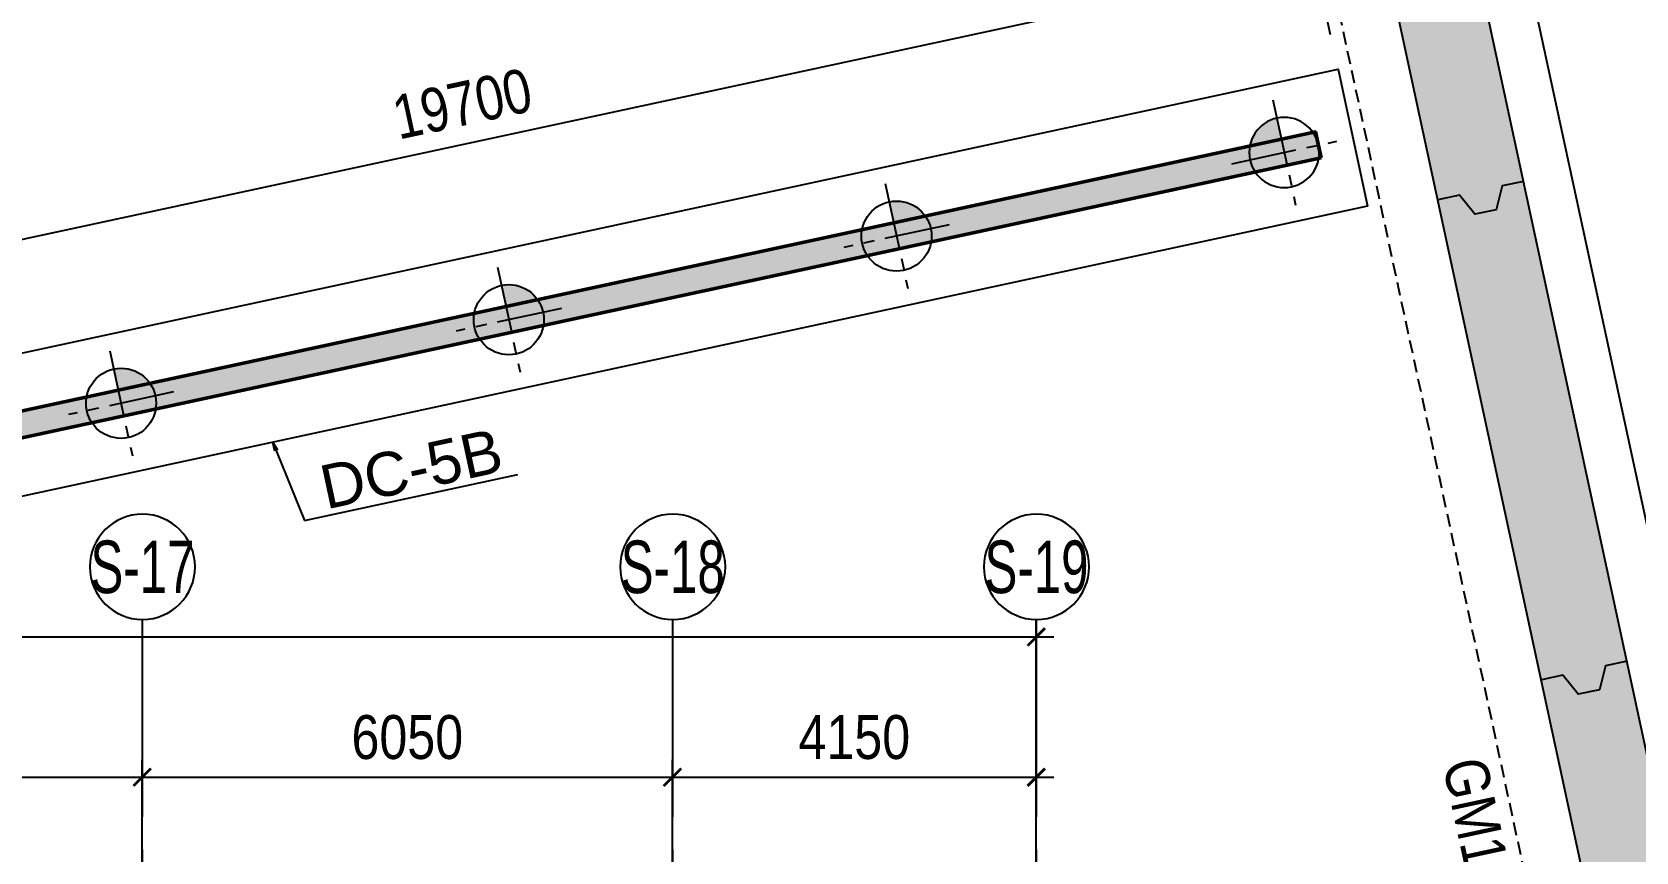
# Model space of a CAD drawing. Header units: millimetres. Extents: x -1534340 to 1713810, y -1348191 to 1114081.
# Drawn here: x 761926 to 780223, y -312256 to -302906 of the extents above; entities that cross this region are included whole.
import ezdxf
from ezdxf.enums import TextEntityAlignment as Align
from ezdxf.xclip import XClip

# ---------------------------------------------------------------- set-up
doc = ezdxf.new("R2010")
doc.units = ezdxf.units.MM
doc.header["$LTSCALE"] = 100
doc.header["$XCLIPFRAME"] = 0
doc.header["$PDMODE"] = 32
doc.header["$PDSIZE"] = 2.5
for name, pattern in [('CENTER2', [1.125, 0.75, -0.125, 0.125, -0.125]), ('DASHED', [4.5, 3, -1.5]), ('Xref_ST_MBDV Cot vach 30.7.2022$0$DASHDOT', [1, 0.5, -0.25, 0, -0.25])]:
    doc.linetypes.add(name, pattern=pattern)
for name, color, linetype in [('ccu11-Dim', 8, 'Continuous'), ('ccu11-Khuat', 9, 'DASHED'), ('ccu12-Pile', 4, 'Continuous'), ('ccu12-Text', 31, 'Continuous'), ('ccu12-Thay', 7, 'Continuous'), ('ccu12-Truc', 13, 'CENTER2'), ('KC-Betong', 6, 'Continuous'), ('KC2-DIM', 251, 'Continuous'), ('KT-Dim', 8, 'Continuous'), ('Xref_ST_MBDV Cot vach 30.7.2022$0$Xref_ST_MBDV Cot vach 30.7.2022|Xref_ST_MBDV Cot vach 30.7.2022|Xref_ST_MBDV Cot vach 30.7.2022|Xref_ST_MBDV Cot vach 30.7.2022|A-CORE-OTLN', 2, 'Continuous'), ('Xref_ST_MBDV Cot vach 30.7.2022$0$Xref_ST_MBDV Cot vach 30.7.2022|Xref_ST_MBDV Cot vach 30.7.2022|Xref_ST_MBDV Cot vach 30.7.2022|Xref_ST_MBDV Cot vach 30.7.2022|A-WALL-PATT', 251, 'Continuous'), ('Xref_ST_MBDV Cot vach 30.7.2022$0$Xref_ST_MBDV Cot vach 30.7.2022|Xref_ST_MBDV Cot vach 30.7.2022|Xref_ST_MBDV Cot vach 30.7.2022|Xref_ST_MBDV Cot vach 30.7.2022|ccu12-Thay', 7, 'Continuous'), ('Xref_ST_MBDV Cot vach 30.7.2022$0$Xref_ST_MBDV Cot vach 30.7.2022|Xref_ST_MBDV Cot vach 30.7.2022|Xref_ST_MBDV Cot vach 30.7.2022|Xref_ST_MBDV Cot vach 30.7.2022|Site_plot line', 1, 'Xref_ST_MBDV Cot vach 30.7.2022$0$DASHDOT'), ('Xref_ST_MBDV Cot vach 30.7.2022|Xref_ST_MBDV Cot vach 30.7.2022|Xref_ST_MBDV Cot vach 30.7.2022|Xref_ST_MBDV Cot vach 30.7.2022|A-GRID-SYM', 50, 'Continuous')]:
    doc.layers.add(name, color=color, linetype=linetype)
for name, color, linetype, lineweight in [('ccu12-Tencaukien', 9, 'Continuous', 15), ('KT-Net cot', 2, 'Continuous', 50), ('KT-Vat lieu', 250, 'Continuous', 9)]:
    doc.layers.add(name, color=color, linetype=linetype, lineweight=lineweight)
doc.styles.add('Arial', font='arial.ttf', dxfattribs={"width": 0.7})
doc.styles.add('Arial Narrow', font='ARIALN.TTF')
doc.styles.add('HBA-Text', font='GOTHIC.TTF')
doc.dimstyles.new('ccu11-100x2', dxfattribs={"dimscale": 100, "dimtxt": 2.5, "dimasz": 1, "dimexe": 1, "dimexo": 2, "dimgap": 1, "dimtad": 1, "dimdec": 0, "dimlfac": 0.5, "dimrnd": 5, "dimdsep": 46, "dimtxsty": 'Arial', "dimblk": 'ARCHTICK', "dimcen": -1, "dimdle": 1, "dimclrd": 256, "dimclre": 256, "dimclrt": 31, "dimadec": 0, "dimazin": 2, "dimtfac": 0.1, "dimtdec": 0, "dimtmove": 0, "dimatfit": 1, "dimldrblk": 'ARCHTICK', "dimfxl": 1, "dimtvp": 0.8333333333333334, "dimtolj": 1, "dimtzin": 12, "dimarcsym": 0})
doc.dimstyles.new('ccu12-200', dxfattribs={"dimscale": 200, "dimtxt": 2.5, "dimasz": 1, "dimexe": 1, "dimexo": 2, "dimgap": 1, "dimtad": 1, "dimdec": 0, "dimrnd": 5, "dimdsep": 46, "dimtxsty": 'Arial Narrow', "dimblk": 'ARCHTICK', "dimcen": -1, "dimdle": 1, "dimclrd": 256, "dimclre": 256, "dimclrt": 3, "dimadec": 0, "dimazin": 2, "dimtfac": 0.1, "dimtdec": 0, "dimtmove": 0, "dimatfit": 1, "dimldrblk": 'ARCHTICK', "dimfxl": 1, "dimtvp": 0.8333333333333334, "dimtolj": 1, "dimtzin": 12, "dimarcsym": 0})

# ---------------------------------------------------------------- blocks, each defined once
blk = doc.blocks.new('Xref_ST_MBDV Cot vach 30.7.2022$0$Tuong Vay01-flat-1')
at = {"layer": 'Xref_ST_MBDV Cot vach 30.7.2022$0$Xref_ST_MBDV Cot vach 30.7.2022|Xref_ST_MBDV Cot vach 30.7.2022|Xref_ST_MBDV Cot vach 30.7.2022|Xref_ST_MBDV Cot vach 30.7.2022|A-WALL-PATT'}
h = blk.add_hatch(dxfattribs=at)
h.set_pattern_fill('ACET-2D-VATLIEU04', color=256, scale=50, pattern_type=2)
h.set_pattern_definition([(49.99999999999999, (-11139561.83942936, -1407213.44759845), (-225.902473859489, 189.5546824974008), [37.49999998626113, -412.4999998488724]), (355, (-11139561.83942936, -1407213.44759845), (32.12721218541265, 367.2157156157773), [29.99999999490911, -329.9999999440002]), (100.4514, (-11139531.95358936, -1407216.06226845), (-341.2315265778452, -62.9441868767608), [31.87009499667636, -350.57105596344]), (46.18420000000001, (-11139561.83942936, -1407113.44759845), (-319.1804974675179, 306.2520974436775), [56.24999996954708, -618.749999665018]), (96.6356, (-11139517.37105686, -1407120.34425195), (-516.9959221575409, -60.14402179722674), [47.80514400473094, -525.8565000520404]), (351.1842, (-11139561.83942936, -1407113.44759845), (84.74077420309186, 546.3954293043353), [45.00000000792112, -495.0000000871323]), (21, (-11139511.83942936, -1407138.44759845), (-105.6808218676597, 275.3079533968121), [37.49999999934682, -412.499999992815]), (326.0000000000001, (-11139511.83942936, -1407138.44759845), (206.1288045682013, 305.5985201385338), [30.00000001746614, -330.0000001921275]), (71.4514, (-11139486.96831286, -1407155.22340145), (-328.9637652803212, 110.3801005582791), [31.87009499870726, -350.5710559857798]), (37.50000000000001, (-11139561.83942936, -1407213.44759845), (-78.13452938385308, 101.8269011885859), [0, -325.9999998517854, 0, -334.9999998476936, 0, -331.2499998493985]), (7.499999999999999, (-11139561.83942936, -1407213.44759845), (-23.27934638224542, 176.8241910238285), [0, -191.0000000278261, 0, -318.5000000464012, 0, -126.2500000183929]), (327.5, (-11139673.33942936, -1407213.44759845), (71.94441751949489, 112.9301145330537), [0, -125.0000000614986, 0, -390.0000001918756, 0, -517.5000002546042]), (317.5, (-11139723.33942936, -1407213.44759845), (158.0205495897681, 172.4491691102739), [0, -162.4999999478019, 0, -258.9999999168043, 0, -367.4999998819521]), (45, (-11139561.83942936, -1407213.44759845), (-150.2601910028607, 150.2601910026278), []), (45, (-11139561.83942936, -1407152.19759845), (-150.2601910028607, 150.2601910026278), [])])
h.paths.add_polyline_path([(-82665.42454257607, -118500.0088302612), (-81837.41861176863, -121132.0343658989), (-80902.71611081436, -123728.0834242017), (-79862.87874617614, -126283.8385967175), (-78719.63840653747, -128795.0430432414), (-77474.89874527603, -131257.5152608277), (-76130.7324262727, -133667.1548922951), (-74689.37767251953, -136019.9495540815), (-73153.2345392555, -138311.981517314), (-71524.86091735773, -140539.4342316107), (-69806.96827445179, -142698.5986796832), (-68002.4171395041, -144785.8795539467), (-66114.21234000102, -146797.8012427511), (-64145.497998368, -148731.0136179249), (-62099.55229647644, -150582.2976132843), (-59979.78201714717, -152348.5705846979), (-57789.71687134914, -154026.8914431464), (-55533.00362077914, -155614.4655520306), (-53213.40000534989, -157108.6493807235), (-50834.76848621853, -158506.954906286), (-48401.06981415115, -159807.0537564463), (-45916.35643433966, -161006.7810866404), (-43384.76573854871, -162104.1391847725), (-40810.51317570359, -163097.3007977149), (-38197.88523275405, -163984.6121738681), (-35551.23229684308, -164764.5958169776), (-32874.96141154505, -165435.9529462866), (-30173.5289383363, -165997.5656592443), (-27451.44813587703, -166448.4963081502), (-24701.85157574899, -166789.3238736566), (-4396.734290909022, -168938.2567786218), (36420.01678077132, -167648.2249503911), (41836.4863632936, -160718.6374020646), (12445.38596707024, -24367.66042796941), (8472.910947457654, -9248.974452903174), (-4718.707271176856, -5521.400683149928), (-10557.45827306993, -9946.818014640827), (-34021.18647153303, -27848.24941525888), (-39776.65152562223, -32008.57135346811), (-41248.85870469548, -35293.77142358455), (-45787.31564925052, -38574.38242801698), (-49368.4870454669, -38942.00303377653), (-57644.18705056235, -44924.06981060421), (-59844.65461433306, -46601.45355761005), (-61968.93197572604, -48362.30333496258), (-64019.60134904832, -50208.3517090485), (-65993.2459566202, -52136.53199238679), (-67886.59205765836, -54143.61763671576), (-69696.47008413821, -56226.27801198442), (-71419.8706161473, -58381.05012253253), (-73053.93764149398, -60604.33085121214), (-74595.93274202198, -62892.42844269238), (-76043.29574720934, -65241.53179885377), (-77393.615911806, -67647.72832025355), (-78644.64476583898, -70107.01135663176), (-79794.29917307012, -72615.28586126259), (-80840.66479975358, -75168.37520986283), (-81781.99930225872, -77762.02815519366), (-82616.73522835784, -80391.9259061541), (-83343.48262714595, -83053.68931881292), (-83961.03136360087, -85742.88618860021), (-84468.3531336058, -88455.03863057657), (-84864.60300002433, -91185.62932156771), (-85149.1148865223, -93930.11565387133), (-85321.41487544402, -96683.60341540864), (-85381.30445068702, -99529.50948559865), (-85328.50406530127, -102200.8374458619), (-85163.21024433896, -104955.3926120612), (-84885.69993967563, -107700.5945179402), (-84496.42936686985, -110432.1923394061), (-83996.04728951491, -113145.6335586284), (-83385.3738030456, -115836.3975027683)], flags=16)
h.paths.add_polyline_path([(-83625.45879450254, -118780.6341908188), (-82785.20518665202, -121451.592054751), (-81836.67593448795, -124086.0436255364), (-80781.45706173405, -126679.6041032514), (-79621.30565389246, -129227.9548506811), (-78358.15352366865, -131726.8525110248), (-76994.10399421491, -134172.1360737709), (-75531.42839684151, -136559.7338032422), (-73972.56228888594, -138885.6700187323), (-72320.10139823705, -141146.0717144171), (-70576.79730102606, -143337.1750085717), (-68745.55283991061, -145455.3314108832), (-66829.41729043424, -147497.0138977058), (-64831.58128353581, -149458.8227850739), (-62755.37149274349, -151337.4913895966), (-60604.24509477988, -153129.8914679771), (-58381.7840128839, -154833.0384259534), (-56091.68895242736, -156444.0962880657), (-53737.77323871478, -157960.3824199464), (-51323.95646727085, -159379.3719952791), (-48854.25797718205, -160698.7021999834), (-46332.79015832208, -161916.1761666269), (-43763.75160367042, -163029.7666325136), (-41151.42011806555, -164037.6193153583), (-38500.14559506811, -164938.0560009221), (-35814.34277378954, -165729.5773374715), (-33098.48388773762, -166410.8653324069), (-30357.09121792205, -166980.7855469028), (-27594.72956264392, -167438.3889849058), (-24815.98988816142, -167782.8289991841), (-4433.735052675009, -169939.9255319908), (36919.56229590811, -168632.9359166666), (42912.68845487945, -160965.5998827359), (13418.22973546013, -24135.12373521132), (9294.838300889242, -8442.070929647249), (-4925.935208282433, -4423.687328800617), (-11162.76267831214, -9150.82235655561), (-34617.47974592447, -27045.37879939191), (-40579.63196872547, -31355.10398377781), (-42051.83914779872, -34640.30405389448), (-46155.98199344426, -37606.97231750819), (-49737.15338966064, -37974.59292326774), (-58240.31235744618, -44121.0777798905), (-60467.11885703541, -45818.53930653841), (-62622.81900685839, -47605.43596977205), (-64703.8232677374, -49478.79233927629), (-66706.66158131324, -51435.49383058609), (-68628.013630962, -53472.26783320424), (-70464.66541309468, -55585.73726807744), (-72213.55809716694, -57772.38228180911), (-73871.79587351345, -60028.54927773564), (-75436.60120790266, -62350.49395546387), (-76905.37393212318, -64734.34577669739), (-78275.66833624989, -67176.13529814105), (-79545.20269040763, -69671.7966022063), (-80711.86304414831, -72217.17406733404), (-81773.70674647763, -74808.02928769216), (-82728.96568063274, -77440.04813065287), (-83576.04920824617, -80108.84792049509), (-84313.5468179807, -82809.98473610263), (-84940.23047422245, -85538.9608107484), (-85455.05666192248, -88291.23202148662), (-85857.16812421381, -91062.21545574092), (-86145.88844638877, -93847.29761108034), (-86320.75738810934, -96641.83923533), (-86381.51240370423, -99528.87035845965), (-86327.91179009154, -102240.684236032), (-86160.19218073785, -105035.6641918905), (-85878.57688103244, -107821.473743778), (-85483.548480995, -110593.4755141111), (-84975.76463904232, -113347.0545681345), (-84356.0573821161, -116077.6233250971)])
at = {"layer": 'Xref_ST_MBDV Cot vach 30.7.2022$0$Xref_ST_MBDV Cot vach 30.7.2022|Xref_ST_MBDV Cot vach 30.7.2022|Xref_ST_MBDV Cot vach 30.7.2022|Xref_ST_MBDV Cot vach 30.7.2022|A-CORE-OTLN', "color": 6}
for points in [[(-27594.72956264392, -167438.3889849058), (-24815.98988816142, -167782.8289991841), (-4433.735052675009, -169939.9255319908), (36919.56229590811, -168632.9359166666), (42912.68845487945, -160965.5998827359), (13418.22973546013, -24135.12373521132)], [(-27451.44813587703, -166448.4963081502), (-24701.85157574899, -166789.3238736566), (-4396.734290909022, -168938.2567786218), (36420.01678077132, -167648.2249503911), (41836.4863632936, -160718.6374020646), (12445.38596707024, -24367.66042796941)]]:
    blk.add_lwpolyline(points, dxfattribs=at)
at = {"layer": 'Xref_ST_MBDV Cot vach 30.7.2022$0$Xref_ST_MBDV Cot vach 30.7.2022|Xref_ST_MBDV Cot vach 30.7.2022|Xref_ST_MBDV Cot vach 30.7.2022|Xref_ST_MBDV Cot vach 30.7.2022|ccu12-Thay', "ltscale": 10}
for points in [[(36428.30904737301, -130883.3145866711), (36184.08561728895, -130935.958106447), (36114.52443474531, -131206.8654371127), (35869.97409719415, -131259.5794233456), (35694.98494218662, -131041.3860789109), (35450.76151210442, -131094.029598685)], [(37608.31311465055, -136357.5807841818), (37364.08968456648, -136410.2243039578), (37294.52850202285, -136681.1316346235), (37049.97816447169, -136733.8456208564), (36874.98900946416, -136515.6522764217), (36630.76557938196, -136568.2957961957)]]:
    blk.add_lwpolyline(points, dxfattribs=at)
at = {"layer": 'Xref_ST_MBDV Cot vach 30.7.2022$0$Xref_ST_MBDV Cot vach 30.7.2022|Xref_ST_MBDV Cot vach 30.7.2022|Xref_ST_MBDV Cot vach 30.7.2022|Xref_ST_MBDV Cot vach 30.7.2022|Site_plot line', "ltscale": 5000}
blk.add_line((43504.5996052511, -161101.4292471041), (13953.29380807281, -24007.22855418688), dxfattribs=at)
blk = doc.blocks.new('_ARCHTICK')
at = {"color": 0, "linetype": 'ByBlock', "const_width": 0.15}
blk.add_lwpolyline([(-0.5, -0.5), (0.5, 0.5)], dxfattribs=at)
blk = doc.blocks.new('*D1127')
at = {"layer": 'Defpoints', "color": 0, "transparency": 16777216}
for p in [(398999.3874795341, -68274.78057617624), (398999.3874795341, -70975.64417300106, -7.594823728268585e-05), (390299.3874795341, -71117.965626513, -7.594823728268585e-05)]:
    blk.add_point(p, dxfattribs=at)
at = {"layer": 'KT-Dim', "lineweight": -2, "transparency": 16777216}
for p, q in [((390299.3874795341, -70717.965626513), (390299.3874795341, -68074.78057617624)), ((398999.3874795341, -70575.64417300106), (398999.3874795341, -68074.78057617624)), ((390099.3874795341, -68274.78057617624), (399199.3874795341, -68274.78057617624))]:
    blk.add_line(p, q, dxfattribs=at)
at = {"layer": 'KT-Dim', "lineweight": -2, "transparency": 16777216, "xscale": 200, "yscale": 200, "zscale": 200, "rotation": 180}
blk.add_blockref('_ARCHTICK', (390299.3874795341, -68274.78057617624), dxfattribs=at)
at = {"layer": 'KT-Dim', "lineweight": -2, "transparency": 16777216, "xscale": 200, "yscale": 200, "zscale": 200}
blk.add_blockref('_ARCHTICK', (398999.3874795341, -68274.78057617624), dxfattribs=at)
at = {"layer": 'KT-Dim', "color": 3, "transparency": 16777216, "insert": (394649.3874795341, -67819.4940823154), "char_height": 500, "attachment_point": 5, "style": 'Arial Narrow'}
blk.add_mtext('\\A1;8700', dxfattribs=at)
blk = doc.blocks.new('*D1128')
at = {"layer": 'Defpoints', "color": 0, "transparency": 16777216}
for p in [(405049.3874795341, -68274.78057617624), (398999.3874795341, -70975.64417300106), (405049.3874795341, -70845.41449127195, -7.59482372827136e-05)]:
    blk.add_point(p, dxfattribs=at)
at = {"layer": 'KT-Dim', "lineweight": -2, "transparency": 16777216}
for p, q in [((398999.3874795341, -70575.64417300106), (398999.3874795341, -68074.78057617624)), ((405049.3874795341, -70445.41449127195), (405049.3874795341, -68074.78057617624)), ((398799.3874795341, -68274.78057617624), (405249.3874795341, -68274.78057617624))]:
    blk.add_line(p, q, dxfattribs=at)
at = {"layer": 'KT-Dim', "lineweight": -2, "transparency": 16777216, "xscale": 200, "yscale": 200, "zscale": 200, "rotation": 180}
blk.add_blockref('_ARCHTICK', (398999.3874795341, -68274.78057617624), dxfattribs=at)
at = {"layer": 'KT-Dim', "lineweight": -2, "transparency": 16777216, "xscale": 200, "yscale": 200, "zscale": 200}
blk.add_blockref('_ARCHTICK', (405049.3874795341, -68274.78057617624), dxfattribs=at)
at = {"layer": 'KT-Dim', "color": 3, "transparency": 16777216, "insert": (402024.3874795341, -67819.4940823154), "char_height": 500, "attachment_point": 5, "style": 'Arial Narrow'}
blk.add_mtext('\\A1;6050', dxfattribs=at)
blk = doc.blocks.new('*D1129')
at = {"layer": 'Defpoints', "color": 0, "transparency": 16777216}
for p in [(409199.3874795341, -68274.78057617624), (409199.3874795341, -70726.58228353027), (405049.3874795341, -70845.41449127195, -7.59482372827136e-05)]:
    blk.add_point(p, dxfattribs=at)
at = {"layer": 'KT-Dim', "lineweight": -2, "transparency": 16777216}
for p, q in [((405049.3874795341, -70445.41449127195), (405049.3874795341, -68074.78057617624)), ((409199.3874795341, -70326.58228353027), (409199.3874795341, -68074.78057617624)), ((404849.3874795341, -68274.78057617624), (409399.3874795341, -68274.78057617624))]:
    blk.add_line(p, q, dxfattribs=at)
at = {"layer": 'KT-Dim', "lineweight": -2, "transparency": 16777216, "xscale": 200, "yscale": 200, "zscale": 200, "rotation": 180}
blk.add_blockref('_ARCHTICK', (405049.3874795341, -68274.78057617624), dxfattribs=at)
at = {"layer": 'KT-Dim', "lineweight": -2, "transparency": 16777216, "xscale": 200, "yscale": 200, "zscale": 200}
blk.add_blockref('_ARCHTICK', (409199.3874795341, -68274.78057617624), dxfattribs=at)
at = {"layer": 'KT-Dim', "color": 3, "transparency": 16777216, "insert": (407124.3874795341, -67819.4940823154), "char_height": 500, "attachment_point": 5, "style": 'Arial Narrow'}
blk.add_mtext('\\A1;4150', dxfattribs=at)
blk = doc.blocks.new('*D1130')
at = {"layer": 'Defpoints', "color": 0, "transparency": 16777216}
for p in [(409199.3874795341, -66674.78057617624), (381599.3874795341, -70845.41449127195), (409199.3874795341, -70845.41449127195)]:
    blk.add_point(p, dxfattribs=at)
at = {"layer": 'KT-Dim', "lineweight": -2, "transparency": 16777216}
for p, q in [((381599.3874795341, -70445.41449127195), (381599.3874795341, -66474.78057617624)), ((409199.3874795341, -70445.41449127195), (409199.3874795341, -66474.78057617624)), ((381399.3874795341, -66674.78057617624), (409399.3874795341, -66674.78057617624))]:
    blk.add_line(p, q, dxfattribs=at)
at = {"layer": 'KT-Dim', "lineweight": -2, "transparency": 16777216, "xscale": 200, "yscale": 200, "zscale": 200, "rotation": 180}
blk.add_blockref('_ARCHTICK', (381599.3874795341, -66674.78057617624), dxfattribs=at)
at = {"layer": 'KT-Dim', "lineweight": -2, "transparency": 16777216, "xscale": 200, "yscale": 200, "zscale": 200}
blk.add_blockref('_ARCHTICK', (409199.3874795341, -66674.78057617624), dxfattribs=at)
at = {"layer": 'KT-Dim', "color": 3, "transparency": 16777216, "insert": (395399.3874795341, -66219.4940823154), "char_height": 500, "attachment_point": 5, "style": 'Arial Narrow'}
blk.add_mtext('\\A1;27600', dxfattribs=at)
blk = doc.blocks.new('GRID-SYM-flat-73')
at = {"layer": 'Xref_ST_MBDV Cot vach 30.7.2022|Xref_ST_MBDV Cot vach 30.7.2022|Xref_ST_MBDV Cot vach 30.7.2022|Xref_ST_MBDV Cot vach 30.7.2022|A-GRID-SYM'}
blk.add_circle((-7.267935535991315e-20, -1.216128191088018e-17, -4.068591107726854e-07), 900.0000000000003, dxfattribs=at)
at = {"layer": 'Xref_ST_MBDV Cot vach 30.7.2022|Xref_ST_MBDV Cot vach 30.7.2022|Xref_ST_MBDV Cot vach 30.7.2022|Xref_ST_MBDV Cot vach 30.7.2022|A-GRID-SYM', "style": 'HBA-Text'}
blk.add_attdef('GRID', text='', height=900.0000000000003, rotation=359.6302510781834, dxfattribs=at).set_placement((-7.267935535991315e-20, -1.216128191088018e-17, -4.068591107726854e-07), align=Align.MIDDLE_CENTER)
blk = doc.blocks.new('D800.')
at = {"layer": 'ccu12-Pile', "ltscale": 0.5}
h = blk.add_hatch(color=250, dxfattribs=at)
h.dxf.hatch_style = 1
h.paths.add_polyline_path([(3.552713678800501e-15, 0), (400.0000000000005, 0, 0.4142135623730951), (0, 400.0000000000005)])
at = {"layer": 'ccu12-Pile', "color": 13, "linetype": 'CENTER2', "ltscale": 10}
for p, q in [((0, 613.3333333333285), (0, -613.333333333343)), ((613.333333333343, 0), (-613.3333333333139, 0))]:
    blk.add_line(p, q, dxfattribs=at)
at = {"layer": 'ccu12-Pile', "ltscale": 0.5}
blk.add_circle((0, 0), 400.0000000000005, dxfattribs=at)
blk = doc.blocks.new('*D772')
at = {"layer": 'ccu11-Dim', "lineweight": -2, "ltscale": 0.5, "transparency": 16777216}
for p, q in [((776740.4218069264, -302937.3566417057), (776516.5636997417, -301898.8357559022)), ((776754.2162091985, -302052.2022605535), (757105.5107502753, -306287.5740020273)), ((757482.7353621112, -307088.442378374), (757258.8772549266, -306049.9214925705))]:
    blk.add_line(p, q, dxfattribs=at)
at = {"layer": 'Defpoints', "color": 0, "ltscale": 0.5, "transparency": 16777216}
for p in [(776824.7078117317, -303328.3756558137), (757301.0202573293, -306245.4309996245), (757567.0213669166, -307479.461392482)]:
    blk.add_point(p, dxfattribs=at)
at = {"layer": 'ccu11-Dim', "lineweight": -2, "ltscale": 0.5, "transparency": 16777216, "xscale": 200, "yscale": 200, "zscale": 200}
for p, rotation in [((776558.7067021445, -302094.3452629562), 12.16425705640863), ((757301.0202573293, -306245.4309996245), 192.1642570564087)]:
    blk.add_blockref('_ARCHTICK', p, dxfattribs=dict(at, rotation=rotation))
at = {"layer": 'ccu11-Dim', "color": 3, "ltscale": 0.5, "transparency": 16777216, "insert": (766833.9277807134, -303724.8239413751), "char_height": 500, "attachment_point": 5, "rotation": 12.16425705640866, "style": 'Arial Narrow'}
blk.add_mtext('\\A1;19700', dxfattribs=at)
blk = doc.blocks.new('*U704')
at = {"layer": 'ccu12-Tencaukien', "color": 8, "ltscale": 10000}
blk.add_line((360.6565736538532, -155.3215232637356), (354.4065714950475, -155.3215232637356), dxfattribs=at)
at = {"layer": 'ccu12-Text', "color": 2, "style": 'Arial Narrow', "width": 0.8}
blk.add_attdef('SH', text='', height=300, dxfattribs=at).set_placement((275.6048113084853, 5.864471777974813), align=Align.BOTTOM_RIGHT)
at = {"layer": 'ccu12-Text', "color": 31, "style": 'Arial Narrow', "width": 0.8}
for tag, p in [('(', (507.5315725744504, -75.41116959831947)), ('KT', (632.605666770517, -75.41116959831947)), (')', (962.8971199221714, -75.41116959831947))]:
    blk.add_attdef(tag, text='', height=250, dxfattribs=at).set_placement(p, align=Align.BOTTOM_LEFT)
blk = doc.blocks.new('Vach-NN-PN')
at = {"layer": 'KT-Vat lieu'}
h = blk.add_hatch(dxfattribs=at)
h.set_pattern_fill('BTCT', color=256, scale=40)
h.set_pattern_definition([(49.99999999999999, (108165.766868453, -54076.05759553041), (286.9040730403014, -25.10085399303804), [30, -330]), (355, (108165.766868453, -54076.05759553041), (-55.50053344520001, 300.8768534800047), [24, -264]), (100.4514, (108189.6755404533, -54078.14933153044), (231.4037526856086, 275.7758168243814), [25.496076, -280.4568448]), (46.18420000000001, (108165.766868453, -53996.05759553041), (426.8964194502578, -66.20760573160723), [45, -495]), (96.6356, (108201.3415664532, -54001.57491833041), (373.8650822194813, 389.6471483601767), [38.2441152, -420.6852]), (351.1842, (108165.766868453, -53996.05759553041), (373.8647780534509, 389.6474403701299), [36, -396]), (21, (108205.766868453, -54016.05759553041), (238.7628208473847, -161.0475562661355), [30, -330]), (326.0000000000001, (108205.766868453, -54016.05759553041), (97.32613276863269, 290.0600180187412), [24, -264]), (71.4514, (108225.663761653, -54029.47823793039), (336.089051432596, 129.012198683981), [25.496076, -280.4568448]), (37.50000000000001, (108165.766868453, -54076.05759553041), (4.863942126916267, 133.1575415325246), [0, -260.8, 0, -268, 0, -265]), (7.499999999999999, (108165.766868453, -54076.05759553041), (105.2278149768594, 157.7646847529441), [0, -152.8, 0, -254.8, 0, -101]), (327.5, (108076.5668684533, -54076.05759553041), (213.5289744689636, -9.021948693751902), [0, -100, 0, -312, 0, -414]), (317.5, (108036.5668684533, -54076.05759553041), (233.2744677369545, 40.04199293292709), [0, -130, 0, -207.2, 0, -294]), (45, (108165.766868453, -54076.05759553041), (-106.0660171779821, 106.0660171779821), []), (45, (108236.477546453, -54076.05759553041), (-106.0660171779821, 106.0660171779821), [])])
h.paths.add_polyline_path([(105091.726123967, -15518.05671617202), (105028.5116203628, -15224.7924555908), (86552.86320376303, -19207.30618264573), (86616.07770736702, -19500.57044322649)])
at = {"layer": 'KT-Net cot'}
blk.add_lwpolyline([(105091.726123967, -15518.05671617202), (105028.5116203628, -15224.7924555908), (86552.86320376303, -19207.30618264573), (86616.07770736702, -19500.57044322649)], close=True, dxfattribs=at)
blk = doc.blocks.new('Grid-ST-flat-3')
at = {"layer": 'ccu12-Truc', "ltscale": 30}
for p, q in [((398999.3874795341, -66474.78057617624), (398999.3874795341, -104409.5824195731)), ((405049.3874795341, -66474.78057617624), (405049.3874795341, -104409.5824195731)), ((409199.3874795341, -66474.78057617624), (409199.3874795341, -104409.5824195731))]:
    blk.add_line(p, q, dxfattribs=at)
at = {"layer": 'KT-Dim'}
ref = blk.add_blockref('GRID-SYM-flat-73', (399002.7929266859, -65874.79024047928, 2.712394071846536e-07), dxfattribs=dict(at, xscale=-0.6666666666666665, yscale=0.6666666666666665, zscale=0.6666666666666665, rotation=179.6748020054017))
ref.add_attrib('GRID', 'S-17', dxfattribs={"layer": 'Xref_ST_MBDV Cot vach 30.7.2022|Xref_ST_MBDV Cot vach 30.7.2022|Xref_ST_MBDV Cot vach 30.7.2022|Xref_ST_MBDV Cot vach 30.7.2022|A-GRID-SYM', "height": 600, "style": 'HBA-Text', "width": 0.7}).set_placement((399002.7929266859, -65874.79024047928, -7.594823728268585e-05), align=Align.MIDDLE_CENTER)
ref = blk.add_blockref('GRID-SYM-flat-73', (405052.7929266859, -65874.79024047928, 2.712394071846536e-07), dxfattribs=dict(at, xscale=-0.6666666666666665, yscale=0.6666666666666665, zscale=0.6666666666666665, rotation=179.6748020054017))
ref.add_attrib('GRID', 'S-18', dxfattribs={"layer": 'Xref_ST_MBDV Cot vach 30.7.2022|Xref_ST_MBDV Cot vach 30.7.2022|Xref_ST_MBDV Cot vach 30.7.2022|Xref_ST_MBDV Cot vach 30.7.2022|A-GRID-SYM', "height": 600, "style": 'HBA-Text', "width": 0.7}).set_placement((405052.7929266859, -65874.79024047928, -7.594823728268585e-05), align=Align.MIDDLE_CENTER)
ref = blk.add_blockref('GRID-SYM-flat-73', (409202.7929266859, -65874.79024047928, 2.712394071846536e-07), dxfattribs=dict(at, xscale=-0.6666666666666665, yscale=0.6666666666666665, zscale=0.6666666666666665, rotation=179.6748020054017))
ref.add_attrib('GRID', 'S-19', dxfattribs={"layer": 'Xref_ST_MBDV Cot vach 30.7.2022|Xref_ST_MBDV Cot vach 30.7.2022|Xref_ST_MBDV Cot vach 30.7.2022|Xref_ST_MBDV Cot vach 30.7.2022|A-GRID-SYM', "height": 600, "style": 'HBA-Text', "width": 0.7}).set_placement((409202.7929266859, -65874.79024047928, -2.531607909422862e-05), align=Align.MIDDLE_CENTER)
for base, p1, p2, picture, middle in [((409199.3874795341, -66674.78057617624), (381599.3874795341, -70845.41449127195), (409199.3874795341, -70845.41449127195), '*D1130', (395399.3874795341, -66219.4940823154)), ((398999.3874795341, -68274.78057617624, 7.594823728268585e-05), (390299.3874795341, -71117.965626513), (398999.3874795341, -70975.64417300106), '*D1127', (394649.3874795341, -67819.4940823154, 7.594823728268585e-05)), ((405049.3874795341, -68274.78057617624), (398999.3874795341, -70975.64417300106), (405049.3874795341, -70845.41449127195, -7.59482372827136e-05), '*D1128', (402024.3874795341, -67819.4940823154)), ((409199.3874795341, -68274.78057617624), (405049.3874795341, -70845.41449127195, -7.59482372827136e-05), (409199.3874795341, -70726.58228353027), '*D1129', (407124.3874795341, -67819.4940823154))]:
    dim = blk.add_linear_dim(base=base, p1=p1, p2=p2, dimstyle='ccu12-200', dxfattribs=at)
    dim.commit()
    dim.dimension.update_dxf_attribs({"geometry": picture, "text_midpoint": middle})

msp = doc.modelspace()

# ---------------------------------------------------------------- linework, layer by layer
at = {"layer": 'ccu11-Khuat', "ltscale": 0.5}
msp.add_lwpolyline([(715155.281255339, -339529.8718332416), (717885.934791131, -339868.3513070456), (738140.9126680533, -342011.977853914), (778608.9086597487, -340732.968587294), (783650.5514675784, -334282.9175546106), (765458.3314008671, -249885.7039088581)], dxfattribs=at)
at = {"layer": 'ccu12-Thay', "ltscale": 0.5}
msp.add_lwpolyline([(757567.0213669166, -307479.461392482), (776824.7078117318, -303328.3756558137), (777161.8518309535, -304892.4517122454), (757904.1653861385, -309043.5374489137)], close=True, dxfattribs=at)
at = {"layer": 'KC-Betong'}
msp.add_lwpolyline([(776633.8680590375, -304341.3318191287), (776570.6535554335, -304048.0675585474), (758095.0051388335, -308030.5812856024), (758158.2196424375, -308323.8455461831)], close=True, dxfattribs=at)

# ---------------------------------------------------------------- block references
ref = msp.add_blockref('Xref_ST_MBDV Cot vach 30.7.2022$0$Tuong Vay01-flat-1', (742513.5964638155, -173724.8057649822))
XClip(ref).set_block_clipping_path([(-91541.67363452361, -190955.66829734467), (52438.32550173579, -76158.0499385341)])
msp.add_blockref('Grid-ST-flat-3', (364182.0231381474, -243129.7985158589))
at = {"layer": 'ccu12-Tencaukien', "extrusion": (-8.65457804618924e-07, -6.354457417049267e-07, 0.9999999999994236)}
ref = msp.add_blockref('*U704', (778191.4882000039, -313563.0374062642, -1.451538447804603), dxfattribs=dict(at, xscale=1.815893337873056, yscale=1.815893337873056, zscale=1.815893337873056, rotation=261.7011907708649))
ref.add_attrib('KT', '(65x100)', dxfattribs={"color": 31, "extrusion": (-8.65457804618924e-07, -6.354457417049267e-07, 0.9999999999994236), "height": 499.9999999999999, "rotation": 282.1642570587708, "style": 'Arial Narrow'}).set_placement((778349.8455515242, -313555.3759282261, -0.4745255676406676), align=Align.BOTTOM_LEFT)
ref.add_attrib('SH', 'GM1-01', dxfattribs={"color": 2, "extrusion": (-8.65457804618924e-07, -6.354457417049267e-07, 0.9999999999994236), "height": 499.9999999999999, "rotation": 282.1642570587708, "style": 'Arial Narrow'}).set_placement((778304.8052144804, -313304.2997934487, -0.4742689930612506), align=Align.BOTTOM_RIGHT)
at = {"layer": 'ccu12-Thay', "xscale": -1, "rotation": 12.16425705640727}
msp.add_blockref('D800.', (776211.241793127, -304278.985693641), dxfattribs=at)
at = {"layer": 'ccu12-Thay', "rotation": 12.16425705640667}
for p in [(771787.8391960312, -305232.4711230025), (767364.4365989354, -306185.956552364), (762941.0340018393, -307139.4419817255)]:
    msp.add_blockref('D800.', p, dxfattribs=at)
at = {"layer": 'KT-Net cot'}
msp.add_blockref('Vach-NN-PN', (671538.6934752888, -288820.4269154225), dxfattribs=at)

# ---------------------------------------------------------------- texts
at = {"layer": 'ccu12-Tencaukien', "color": 31, "style": 'Arial'}
msp.add_text('DC-5B', height=499.9999999999999, rotation=12.16425705920278, dxfattribs=at).set_placement((765279.4783660944, -308351.2987785364))

# ---------------------------------------------------------------- dimensions: what is measured, and where the dimension line sits
at = {"layer": 'ccu11-Dim', "ltscale": 0.5}
dim = msp.add_aligned_dim(p1=(776824.7078117318, -303328.3756558137), p2=(757567.0213669166, -307479.461392482), distance=-1262.3737959882146, dimstyle='ccu12-200', dxfattribs=at)
dim.commit()
dim.dimension.update_dxf_attribs({"geometry": '*D772', "text_midpoint": (766833.9277807134, -303724.8239413751)})

# ---------------------------------------------------------------- leaders
at = {"layer": 'KC2-DIM'}
msp.add_leader([(764671.472291691, -307584.8123184679), (765035.2501664769, -308476.8385848103), (767467.4582353616, -307952.5645889548)], dimstyle='ccu11-100x2', override={"dimgap": 1, "dimtad": 0, "dimldrblk": 'Open'}, dxfattribs=at)

doc.saveas('drawing.dxf')
